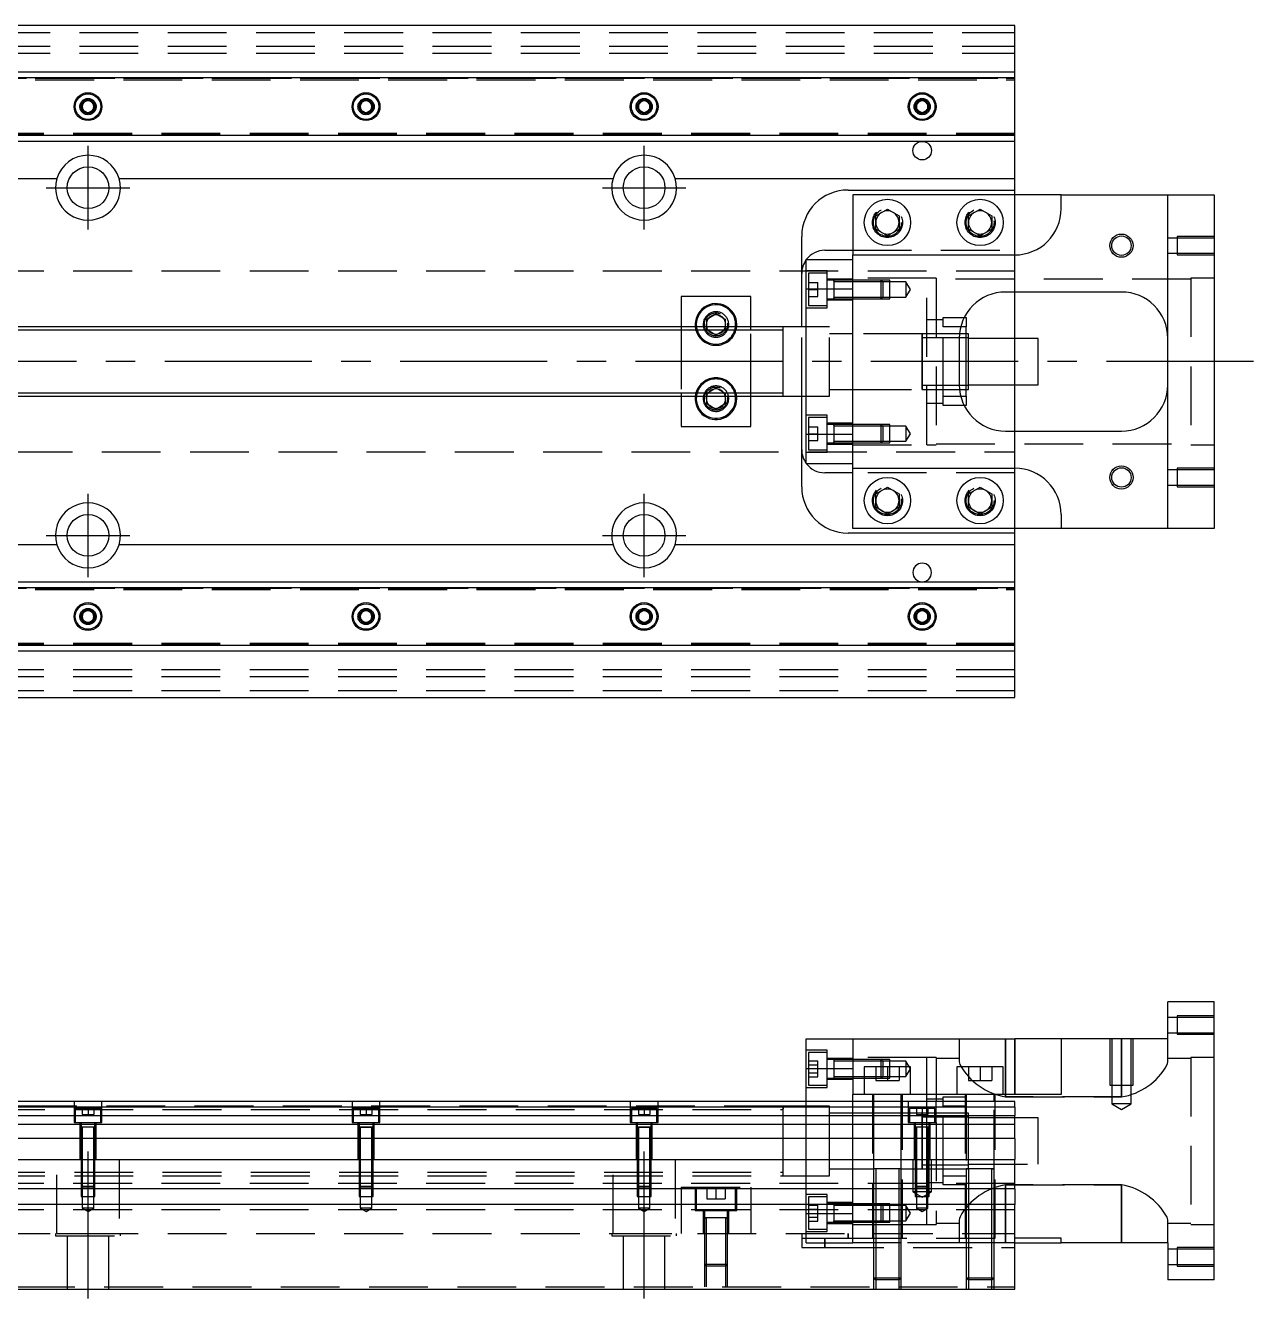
# Model space of a CAD drawing. Extents: x -10 to 848, y -244 to 77.
# Drawn here: x 426.5 to 691.5, y -202.1 to 72.5 of the extents above; entities that cross this region are included whole.
import ezdxf

# ---------------------------------------------------------------- set-up
doc = ezdxf.new("R2010")
doc.units = 0
doc.linetypes.add('CENTER', pattern=[50.8, 31.75, -6.35, 6.35, -6.35])
doc.linetypes.add('DASHED', pattern=[19.05, 12.7, -6.35])
doc.layers.get('0').update_dxf_attribs({"linetype": 'CONTINUOUS'})
doc.layers.add('CENTER', color=1, linetype='CENTER')

msp = doc.modelspace()

# ---------------------------------------------------------------- linework, layer by layer
at = {"color": 7, "linetype": 'CONTINUOUS'}
for p, q in [((640, 72.5), (395, 72.5)), ((640, 62.5), (640, 72.5)), ((395, 62.5), (640, 62.5)), ((395, 61.247728), (640, 61.247728)), ((640, 61.247728), (640, 62.5)), ((640, 48.752272), (640, 61.247728)), ((438.75, 55.721688), (440, 56.443376)), ((438.75, 54.278312), (438.75, 55.721688)), ((440, 56.443376), (441.25, 55.721688)), ((441.25, 55.721688), (441.25, 54.278312)), ((498.75, 55.721688), (500, 56.443376)), ((498.75, 54.278312), (498.75, 55.721688)), ((500, 56.443376), (501.25, 55.721688)), ((501.25, 55.721688), (501.25, 54.278312)), ((558.75, 55.721688), (560, 56.443376)), ((558.75, 54.278312), (558.75, 55.721688)), ((560, 56.443376), (561.25, 55.721688)), ((561.25, 55.721688), (561.25, 54.278312)), ((618.75, 55.721688), (620, 56.443376)), ((618.75, 54.278312), (618.75, 55.721688)), ((620, 56.443376), (621.25, 55.721688)), ((621.25, 55.721688), (621.25, 54.278312)), ((440, 53.556624), (438.75, 54.278312)), ((441.25, 54.278312), (440, 53.556624)), ((500, 53.556624), (498.75, 54.278312)), ((501.25, 54.278312), (500, 53.556624)), ((560, 53.556624), (558.75, 54.278312)), ((561.25, 54.278312), (560, 53.556624)), ((620, 53.556624), (618.75, 54.278312)), ((621.25, 54.278312), (620, 53.556624)), ((640, 48.752272), (395, 48.752272)), ((640, 47.5), (395, 47.5)), ((640, 47.5), (640, 48.752272)), ((640, 39.5), (640, 47.5)), ((395, 39.5), (433.291796, 39.5)), ((446.708204, 39.5), (553.291796, 39.5)), ((566.708204, 39.5), (640, 39.5)), ((640, 37), (640, 39.5)), ((604, 37), (640, 37)), ((605, 36), (605, 23)), ((650, 36), (605, 36)), ((640, 36), (640, 37)), ((650, 33), (650, 36)), ((650, 36), (673, 36)), ((673, -36), (673, 36)), ((673, 36), (683, 36)), ((683, 36), (683, -36)), ((610, 31.443376), (612.5, 32.886752)), ((610, 28.556624), (610, 31.443376)), ((612.5, 32.886752), (615, 31.443376)), ((615, 31.443376), (615, 28.556624)), ((630, 31.443376), (632.5, 32.886752)), ((630, 28.556624), (630, 31.443376)), ((632.5, 32.886752), (635, 31.443376)), ((635, 31.443376), (635, 28.556624)), ((612.5, 27.113248), (610, 28.556624)), ((615, 28.556624), (612.5, 27.113248)), ((632.5, 27.113248), (630, 28.556624)), ((635, 28.556624), (632.5, 27.113248)), ((594, 7.5), (594, 27)), ((595, 22), (605, 22)), ((595, 15.652476), (595, 22)), ((599, 24), (605, 24)), ((605, 15.652476), (605, 23)), ((605, 23), (640, 23)), ((583, 14), (568, 14)), ((568, 14), (568, 7.5)), ((583, 7.5), (583, 14)), ((595, 15.652476), (605, 15.652476)), ((595, -15.652476), (595, 15.652476)), ((605, -15.652476), (605, 15.652476)), ((605, -15.652476), (605, 15.652476)), ((663, 15), (638, 15)), ((640, 5), (640, 15)), ((573.5, 9.1547), (575.5, 10.309402)), ((573.5, 7.5), (573.5, 9.1547)), ((575.5, 10.309402), (577.5, 9.1547)), ((577.5, 9.1547), (577.5, 7.5)), ((629.069714, 9.5), (629.5, 9.5)), ((629.5, 9.5), (629.5, 7.5)), ((590, 7.5), (395, 7.5)), ((590, 7.5), (589.995, 7.5)), ((590, -7.500006), (590, 7.500006)), ((595, 7.5), (590, 7.5)), ((590.005, 7.5), (590, 7.5)), ((629.5, 7.5), (628.317542, 7.5)), ((629.5, -7.5), (629.5, 7.5)), ((630, 6), (629.5, 6)), ((630, -6), (630, 6)), ((628, 5), (628, -5)), ((629.5, 5.125), (628.000782, 5.125)), ((630, 5.125), (629.5, 5.125)), ((645, 5), (630, 5)), ((645, -5), (645, 5)), ((628.000782, -5.125), (629.5, -5.125)), ((629.5, -5.125), (630, -5.125)), ((630, -5), (645, -5)), ((640, -15), (640, -5)), ((395, -7.5), (590, -7.5)), ((568, -7.5), (568, -14)), ((573.5, -9.1547), (573.5, -7.5)), ((577.5, -7.5), (577.5, -9.1547)), ((583, -14), (583, -7.5)), ((589.995, -7.5), (590, -7.5)), ((590, -7.5), (595, -7.5)), ((590, -7.5), (590.005, -7.5)), ((594, -27), (594, -7.5)), ((628.317542, -7.5), (629.5, -7.5)), ((629.5, -6), (630, -6)), ((629.5, -7.5), (629.5, -9.5)), ((575.5, -10.309402), (573.5, -9.1547)), ((577.5, -9.1547), (575.5, -10.309402)), ((629.5, -9.5), (629.069714, -9.5)), ((568, -14), (583, -14)), ((595, -15.652476), (605, -15.652476)), ((595, -22), (595, -15.652476)), ((605, -23), (605, -15.652476)), ((638, -15), (663, -15)), ((595, -22), (605, -22)), ((605, -24), (599, -24)), ((605, -23), (640, -23)), ((605, -36), (605, -23)), ((610, -28.556624), (612.5, -27.113248)), ((612.5, -27.113248), (615, -28.556624)), ((630, -28.556624), (632.5, -27.113248)), ((632.5, -27.113248), (635, -28.556624)), ((610, -31.443376), (610, -28.556624)), ((615, -28.556624), (615, -31.443376)), ((630, -31.443376), (630, -28.556624)), ((635, -28.556624), (635, -31.443376)), ((612.5, -32.886752), (610, -31.443376)), ((615, -31.443376), (612.5, -32.886752)), ((632.5, -32.886752), (630, -31.443376)), ((635, -31.443376), (632.5, -32.886752)), ((650, -33), (650, -36)), ((640, -37), (604, -37)), ((650, -36), (605, -36)), ((640, -37), (640, -36)), ((640, -39.5), (640, -37)), ((673, -36), (650, -36)), ((683, -36), (673, -36)), ((433.291796, -39.5), (395, -39.5)), ((553.291796, -39.5), (446.708204, -39.5)), ((640, -39.5), (566.708204, -39.5)), ((640, -47.5), (640, -39.5)), ((395, -47.5), (640, -47.5)), ((395, -48.752272), (640, -48.752272)), ((640, -48.752272), (640, -47.5)), ((640, -61.247728), (640, -48.752272)), ((438.75, -54.278312), (440, -53.556624)), ((438.75, -55.721688), (438.75, -54.278312)), ((440, -53.556624), (441.25, -54.278312)), ((441.25, -54.278312), (441.25, -55.721688)), ((498.75, -54.278312), (500, -53.556624)), ((498.75, -55.721688), (498.75, -54.278312)), ((500, -53.556624), (501.25, -54.278312)), ((501.25, -54.278312), (501.25, -55.721688)), ((558.75, -54.278312), (560, -53.556624)), ((558.75, -55.721688), (558.75, -54.278312)), ((560, -53.556624), (561.25, -54.278312)), ((561.25, -54.278312), (561.25, -55.721688)), ((618.75, -54.278312), (620, -53.556624)), ((618.75, -55.721688), (618.75, -54.278312)), ((620, -53.556624), (621.25, -54.278312)), ((621.25, -54.278312), (621.25, -55.721688)), ((440, -56.443376), (438.75, -55.721688)), ((441.25, -55.721688), (440, -56.443376)), ((500, -56.443376), (498.75, -55.721688)), ((501.25, -55.721688), (500, -56.443376)), ((560, -56.443376), (558.75, -55.721688)), ((561.25, -55.721688), (560, -56.443376)), ((620, -56.443376), (618.75, -55.721688)), ((621.25, -55.721688), (620, -56.443376)), ((640, -61.247728), (395, -61.247728)), ((640, -62.5), (395, -62.5)), ((640, -62.5), (640, -61.247728)), ((640, -72.5), (640, -62.5)), ((395, -72.5), (640, -72.5)), ((673, -146.12), (673, -138.12)), ((683, -138.12), (673, -138.12)), ((683, -198.12), (683, -138.12)), ((595, -152.467524), (595, -146.12)), ((595, -146.12), (605, -146.12)), ((605, -146.12), (605, -158.12)), ((605, -146.12), (640, -146.12)), ((640, -158.12), (640, -146.12)), ((650, -146.12), (640, -146.12)), ((650, -146.12), (650, -158.12)), ((673, -146.12), (650, -146.12)), ((595, -152.467524), (605, -152.467524)), ((595, -159.62), (595, -152.467524)), ((617.5, -152.12), (607.5, -152.12)), ((607.5, -152.12), (607.5, -158.12)), ((617.5, -158.12), (617.5, -152.12)), ((637.5, -152.12), (627.5, -152.12)), ((627.5, -152.12), (627.5, -158.12)), ((637.5, -158.12), (637.5, -152.12)), ((605, -159.62), (605, -158.12)), ((650, -158.12), (605, -158.12)), ((640, -159.62), (390.5, -159.62)), ((640, -160.872272), (390.5, -160.872272)), ((590, -168.12), (590, -160.619994)), ((590, -175.620006), (590, -160.619994)), ((590, -172.12), (590, -161.37)), ((640, -160.872272), (640, -159.62)), ((640, -160.872272), (640, -162.64668)), ((390.5, -162.64668), (640, -162.64668)), ((640, -164.543076), (390.5, -164.543076)), ((620, -168.12), (620, -162.119994)), ((620, -174.120006), (620, -162.119994)), ((620, -162.995), (620, -164.12)), ((621, -162.995), (620, -162.995)), ((620, -164.12), (620, -165.119788)), ((622.75, -162.995), (621, -162.995)), ((624.5, -162.995), (622.75, -162.995)), ((629.5, -162.995), (624.5, -162.995)), ((630, -162.995), (629.5, -162.995)), ((640, -164.543076), (640, -162.64668)), ((640, -167.597372), (640, -164.543076)), ((640, -167.597372), (390.5, -167.597372)), ((640, -167.597372), (640, -172.12)), ((0, -172.12), (640, -172.12)), ((590, -174.87), (590, -172.12)), ((640, -178.42), (640, -172.12)), ((590, -175.620006), (590, -174.87)), ((620, -173.245), (630, -173.245)), ((640, -178.42), (0, -178.42)), ((640, -178.42), (640, -181.82)), ((640, -181.82), (0, -181.82)), ((640, -200.12), (640, -181.82)), ((650, -189.12), (640, -189.12)), ((650, -190.12), (650, -189.12)), ((640, -190.12), (650, -190.12)), ((673, -190.12), (650, -190.12)), ((673, -190.12), (673, -198.12)), ((0, -200.12), (640, -200.12)), ((683, -198.12), (673, -198.12))]:
    msp.add_line(p, q, dxfattribs=at)
at = {"color": 3, "linetype": 'DASHED'}
for p, q in [((0, 71), (640, 71)), ((0, 68), (640, 68)), ((0, 66.5), (640, 66.5)), ((390.5, 61.1), (640, 61.1)), ((390.5, 60.8), (640, 60.8)), ((395, 61.1147), (640, 61.1147)), ((438.5, 55), (438.52041, 55.24661)), ((501.477374, 55.25955), (501.5, 55)), ((558.5, 55), (558.52041, 55.24661)), ((621.477374, 55.25955), (621.5, 55)), ((640, 49.2), (390.5, 49.2)), ((640, 48.9), (390.5, 48.9)), ((640, 48.8853), (395, 48.8853)), ((640, 24), (640, 36)), ((609.5, 30), (609.520026, 30.346056)), ((635.477798, 30.364306), (635.5, 30)), ((675, 26.65), (673, 26.65)), ((675, 26.999994), (675, 23.000006)), ((683, 26.999994), (675, 26.999994)), ((683, 26.65), (675, 26.65)), ((605, 24), (640, 24)), ((605, 15.652476), (605, 22)), ((640, 23), (640, 24)), ((640, 15), (640, 23)), ((673, 23.35), (675, 23.35)), ((675, 23.35), (683, 23.35)), ((675, 23.000006), (683, 23.000006)), ((640, 19.5), (61.969694, 19.5)), ((599.5, 19.55635), (595, 19.55635)), ((599.5, 11.55635), (599.5, 19.55635)), ((595.5, 19.05635), (595.5, 12.05635)), ((599.5, 19.05635), (595.5, 19.05635)), ((595.5, 17.05635), (597.5, 17.05635)), ((597.5, 15.55635), (597.5, 17.05635)), ((605, 17.80635), (599.5, 17.80635)), ((600.9, 17.55635), (599.5, 17.55635)), ((600.9, 17.55635), (600.895, 17.55635)), ((600.9, 17.556354), (600.9, 13.556344)), ((600.9, 17.556354), (600.9, 13.556344)), ((600.9, 17.55635), (600.9, 17.339888)), ((600.9, 17.33964), (600.9, 17.55635)), ((600.905, 17.55635), (600.9, 17.55635)), ((605, 17.55635), (600.9, 17.55635)), ((600.9, 17.339888), (600.9, 13.77281)), ((605, 17.20635), (600.9, 17.20635)), ((621, 18), (605, 18)), ((611.15, 17.55635), (605, 17.55635)), ((611.150006, 17.556344), (605, 17.556344)), ((611.5, 17.20635), (605, 17.20635)), ((611.15, 13.55635), (611.15, 17.55635)), ((611.5, 17.20635), (611.15, 17.55635)), ((613, 17.556344), (611.150006, 17.556344)), ((611.5, 17.20635), (611.5, 13.90635)), ((613, 17.20635), (611.5, 17.20635)), ((613, 13.556354), (613, 17.556344)), ((616.5, 17.20635), (613, 17.20635)), ((616.5, 17.20635), (616.5, 13.90635)), ((617.452628, 15.55635), (616.5, 17.20635)), ((621, -18), (621, 18)), ((623, 18), (621, 18)), ((623, 18), (623, -18)), ((678, 17.75), (623, 17.75)), ((678, 18), (678, -18)), ((683, 18), (678, 18)), ((595.5, 15.55635), (597.5, 15.55635)), ((595.5, 14.05635), (597.5, 14.05635)), ((597.5, 14.05635), (597.5, 15.55635)), ((600.9, 13.90635), (605, 13.90635)), ((600.9, 13.55635), (600.9, 13.773016)), ((600.9, 13.77281), (600.9, 13.55635)), ((605, 13.90635), (611.5, 13.90635)), ((611.15, 13.55635), (611.5, 13.90635)), ((611.5, 13.90635), (613, 13.90635)), ((613, 13.90635), (616.5, 13.90635)), ((616.5, 13.90635), (617.452628, 15.55635)), ((595, 11.55635), (599.5, 11.55635)), ((595.5, 12.05635), (599.5, 12.05635)), ((599.5, 13.55635), (600.9, 13.55635)), ((599.5, 13.30635), (605, 13.30635)), ((600.895, 13.55635), (600.9, 13.55635)), ((600.9, 13.55635), (600.905, 13.55635)), ((600.9, 13.55635), (605, 13.55635)), ((605, 13.556354), (611.150006, 13.556354)), ((605, 13.55635), (611.15, 13.55635)), ((611.150006, 13.556354), (613, 13.556354)), ((577.983582, 8.286038), (578, 8)), ((624.5, 9), (621, 9)), ((624.5, 9.5), (629.069714, 9.5)), ((624.5, 7.5), (624.5, 9.5)), ((568, 7.5), (568, 6.75)), ((568, 6.75), (568, -6.75)), ((573.5, 6.8453), (573.5, 7.5)), ((573.665064, 6.75), (573.5, 6.8453)), ((575.5, 5.690598), (573.665064, 6.75)), ((577.334936, 6.75), (575.5, 5.690598)), ((577.5, 6.8453), (577.334936, 6.75)), ((577.5, 7.5), (577.5, 6.8453)), ((583, 6.75), (583, 7.5)), ((583, -6.75), (583, 6.75)), ((594, -7.5), (594, 7.5)), ((600, 7.5), (595, 7.5)), ((600, -7.5), (600, 7.5)), ((605, 6), (600, 6)), ((620.005, 6), (605, 6)), ((628.050126, 6), (619.995, 6)), ((620, -6.000006), (620, 6.000006)), ((620, 5.325034), (620, 6)), ((620, 6), (620, -5.999164)), ((628.317542, 7.5), (624.5, 7.5)), ((624.5, -7.5), (624.5, 7.5)), ((629.5, 6), (628.050126, 6)), ((628.000782, 5.125), (620, 5.125)), ((640, -5), (640, 5)), ((620, -5.125), (628.000782, -5.125)), ((620, -6), (620, -5.325218)), ((568, -6.75), (568, -7.5)), ((573.5, -6.8453), (573.665064, -6.75)), ((573.5, -7.5), (573.5, -6.8453)), ((573.665064, -6.75), (575.5, -5.690598)), ((575.5, -5.690598), (577.334936, -6.75)), ((577.334936, -6.75), (577.5, -6.8453)), ((577.5, -6.8453), (577.5, -7.5)), ((577.983582, -7.713962), (578, -8)), ((583, -7.5), (583, -6.75)), ((595, -7.5), (600, -7.5)), ((600, -6), (605, -6)), ((605, -6), (620.005, -6)), ((619.995, -6), (628.050126, -6)), ((620, -5.999164), (620, -6)), ((624.5, -7.5), (628.317542, -7.5)), ((624.5, -9.5), (624.5, -7.5)), ((628.050126, -6), (629.5, -6)), ((621, -9), (624.5, -9)), ((629.069714, -9.5), (624.5, -9.5)), ((599.5, -11.55635), (595, -11.55635)), ((595.5, -12.05635), (595.5, -19.05635)), ((599.5, -12.05635), (595.5, -12.05635)), ((599.5, -19.55635), (599.5, -11.55635)), ((605, -13.30635), (599.5, -13.30635)), ((600.9, -13.55635), (599.5, -13.55635)), ((600.9, -13.55635), (600.895, -13.55635)), ((600.9, -13.556344), (600.9, -17.556354)), ((600.9, -13.556344), (600.9, -17.556354)), ((600.9, -13.556344), (600.9, -17.556354)), ((600.9, -13.55635), (600.9, -13.77281)), ((600.9, -13.773058), (600.9, -13.55635)), ((600.905, -13.55635), (600.9, -13.55635)), ((605, -13.55635), (600.9, -13.55635)), ((611.15, -13.55635), (605, -13.55635)), ((611.15, -13.556352), (605, -13.556354)), ((611.15, -17.55635), (611.15, -13.55635)), ((611.5, -13.90635), (611.15, -13.55635)), ((613, -13.556354), (611.15, -13.556352)), ((613, -17.556344), (613, -13.556354)), ((595.5, -14.05635), (597.5, -14.05635)), ((595.5, -15.55635), (597.5, -15.55635)), ((597.5, -15.55635), (597.5, -14.05635)), ((597.5, -17.05635), (597.5, -15.55635)), ((600.9, -13.77281), (600.9, -17.339888)), ((605, -13.90635), (600.9, -13.90635)), ((611.5, -13.90635), (605, -13.90635)), ((605, -22), (605, -15.652476)), ((611.5, -13.90635), (611.5, -17.20635)), ((613, -13.90635), (611.5, -13.90635)), ((616.5, -13.90635), (613, -13.90635)), ((616.5, -13.90635), (616.5, -17.20635)), ((617.452628, -15.55635), (616.5, -13.90635)), ((616.5, -17.20635), (617.452628, -15.55635)), ((640, -23), (640, -15)), ((595.5, -17.05635), (597.5, -17.05635)), ((595.5, -19.05635), (599.5, -19.05635)), ((599.5, -17.55635), (600.9, -17.55635)), ((599.5, -17.80635), (605, -17.80635)), ((600.895, -17.55635), (600.9, -17.55635)), ((600.9, -17.20635), (605, -17.20635)), ((600.9, -17.55635), (600.9, -17.339682)), ((600.9, -17.339888), (600.9, -17.55635)), ((600.9, -17.55635), (600.905, -17.55635)), ((600.9, -17.55635), (605, -17.55635)), ((605, -17.20635), (611.5, -17.20635)), ((605, -17.556344), (611.15, -17.556346)), ((605, -17.55635), (611.15, -17.55635)), ((605, -18), (621, -18)), ((611.15, -17.55635), (611.5, -17.20635)), ((611.15, -17.556346), (613, -17.556344)), ((611.5, -17.20635), (613, -17.20635)), ((613, -17.20635), (616.5, -17.20635)), ((621, -18), (623, -18)), ((623, -17.75), (678, -17.75)), ((678, -18), (683, -18)), ((61.969694, -19.5), (640, -19.5)), ((595, -19.55635), (599.5, -19.55635)), ((640, -24), (605, -24)), ((640, -24), (640, -23)), ((640, -36), (640, -24)), ((675, -23.35), (673, -23.35)), ((675, -23.000006), (675, -26.999994)), ((683, -23.000006), (675, -23.000006)), ((683, -23.35), (675, -23.35)), ((673, -26.65), (675, -26.65)), ((675, -26.65), (683, -26.65)), ((675, -26.999994), (683, -26.999994)), ((615.477798, -29.635694), (615.5, -30)), ((629.5, -30), (629.520026, -29.653944)), ((390.5, -48.9), (640, -48.9)), ((390.5, -49.2), (640, -49.2)), ((395, -48.8853), (640, -48.8853)), ((441.477374, -54.74045), (441.5, -55)), ((501.477374, -54.74045), (501.5, -55)), ((561.477374, -54.74045), (561.5, -55)), ((621.477374, -54.74045), (621.5, -55)), ((640, -60.8), (390.5, -60.8)), ((640, -61.1), (390.5, -61.1)), ((640, -61.1147), (395, -61.1147)), ((640, -66.5), (0, -66.5)), ((640, -68), (0, -68)), ((640, -71), (0, -71)), ((675, -141.47), (673, -141.47)), ((675, -141.120006), (675, -145.119994)), ((683, -141.120006), (675, -141.120006)), ((683, -141.47), (675, -141.47)), ((673, -144.77), (675, -144.77)), ((675, -144.77), (683, -144.77)), ((675, -145.119994), (683, -145.119994)), ((628, -146.12), (628, -151.088778)), ((638, -158.629874), (638, -146.12)), ((638, -146.12), (638, -158.12)), ((640, -146.12), (640, -158.12)), ((660.500006, -146.12), (660.500006, -156.12)), ((660.9, -146.12), (660.9, -156.12)), ((663, -146.12), (663, -158.629874)), ((663, -158.629874), (663, -146.12)), ((665.1, -156.12), (665.1, -146.12)), ((665.499994, -156.12), (665.499994, -146.12)), ((673, -151.088778), (673, -146.12)), ((599.5, -148.56365), (595, -148.56365)), ((595.5, -149.06365), (595.5, -152.56365)), ((599.5, -149.06365), (595.5, -149.06365)), ((595.5, -150.8316), (597.5, -150.8316)), ((597.5, -151.697626), (597.5, -150.8316)), ((599.5, -156.56365), (599.5, -148.56365)), ((605, -150.31365), (599.5, -150.31365)), ((600.9, -150.56365), (599.5, -150.56365)), ((600.9, -150.56365), (600.895, -150.56365)), ((600.9, -150.563646), (600.9, -151.14866)), ((600.9, -150.563646), (600.9, -154.563656)), ((600.9, -150.56365), (600.9, -150.780318)), ((600.905, -150.56365), (600.9, -150.56365)), ((605, -150.56365), (600.9, -150.56365)), ((600.9, -150.780318), (600.9, -151.148664)), ((605, -150.91365), (600.9, -150.91365)), ((621, -150.12), (605, -150.12)), ((611.15, -150.56365), (605, -150.56365)), ((611.15, -150.563654), (605, -150.563656)), ((611.5, -150.91365), (605, -150.91365)), ((611.15, -152.12), (611.15, -150.56365)), ((611.5, -150.91365), (611.15, -150.56365)), ((613, -150.563656), (611.15, -150.563654)), ((611.5, -150.91365), (611.5, -152.12)), ((613, -150.91365), (611.5, -150.91365)), ((613, -152.12), (613, -150.563656)), ((616.5, -150.91365), (613, -150.91365)), ((616.5, -150.91365), (616.5, -154.21365)), ((617.452628, -152.56365), (616.5, -150.91365)), ((621, -158.12), (621, -150.12)), ((623, -150.12), (621, -150.12)), ((623, -150.12), (623, -159.62)), ((628, -150.37), (623, -150.37)), ((678, -150.37), (673, -150.37)), ((678, -150.12), (678, -186.12)), ((683, -150.12), (678, -150.12)), ((595.5, -151.697626), (597.5, -151.697626)), ((595.5, -152.56365), (595.5, -156.06365)), ((595.5, -153.429676), (597.5, -153.429676)), ((597.5, -153.429676), (597.5, -151.697626)), ((597.5, -154.295702), (597.5, -153.429676)), ((600.9, -151.14866), (600.9, -152.423604)), ((600.9, -151.148664), (600.9, -152.56365)), ((600.9, -152.423604), (600.9, -152.703698)), ((600.9, -152.56365), (600.9, -154.563656)), ((600.9, -152.56365), (600.9, -153.97871)), ((600.9, -152.703698), (600.9, -153.978714)), ((610, -152.12), (610, -155.12)), ((611.15, -152.56365), (611.15, -152.12)), ((611.15, -154.56365), (611.15, -152.56365)), ((611.5, -152.12), (611.5, -152.56365)), ((611.5, -152.56365), (611.5, -154.21365)), ((612.5, -152.12), (612.5, -155.12)), ((613, -154.563646), (613, -152.12)), ((615, -152.12), (615, -155.12)), ((616.5, -154.21365), (617.452628, -152.56365)), ((628, -151.088778), (628.034792, -151.3557)), ((628.034792, -151.3557), (628.13642, -151.661226)), ((630, -152.12), (630, -155.12)), ((632.5, -152.12), (632.5, -155.12)), ((635, -152.12), (635, -155.12)), ((672.823178, -151.754328), (672.954746, -151.39671)), ((672.954746, -151.39671), (673, -151.088778)), ((595.5, -154.295702), (597.5, -154.295702)), ((595.5, -156.06365), (599.5, -156.06365)), ((599.5, -154.56365), (600.9, -154.56365)), ((599.5, -154.81365), (605, -154.81365)), ((600.895, -154.56365), (600.9, -154.56365)), ((600.9, -153.97871), (600.9, -154.346942)), ((600.9, -153.978714), (600.9, -154.563656)), ((600.9, -154.21365), (605, -154.21365)), ((600.9, -154.346942), (600.9, -154.56365)), ((600.9, -154.56365), (600.905, -154.56365)), ((600.9, -154.56365), (605, -154.56365)), ((605, -154.21365), (607.5, -154.21365)), ((605, -154.563646), (607.5, -154.563646)), ((605, -154.56365), (607.5, -154.56365)), ((607.5, -154.21365), (611.5, -154.21365)), ((607.5, -154.563646), (611.15, -154.563648)), ((607.5, -154.56365), (611.15, -154.56365)), ((610, -155.12), (612.5, -155.12)), ((611.15, -154.56365), (611.5, -154.21365)), ((611.15, -154.563648), (613, -154.563646)), ((611.5, -154.21365), (613, -154.21365)), ((612.5, -155.12), (615, -155.12)), ((613, -154.21365), (616.5, -154.21365)), ((630, -155.12), (632.5, -155.12)), ((632.5, -155.12), (635, -155.12)), ((660.500006, -156.12), (665.499994, -156.12)), ((660.9, -156.12), (660.9, -160.12)), ((665.1, -160.12), (665.1, -156.12)), ((595, -156.56365), (599.5, -156.56365)), ((609.25, -158.12), (609.25, -189.12)), ((609.5, -158.12), (609.5, -159.62)), ((615.5, -159.62), (615.5, -158.12)), ((615.75, -189.12), (615.75, -158.12)), ((621, -159.62), (621, -158.12)), ((624.5, -159.12), (621, -159.12)), ((624.5, -158.62), (629.5, -158.62)), ((624.5, -159.62), (624.5, -158.62)), ((629.25, -158.12), (629.25, -189.12)), ((629.5, -158.12), (629.5, -159.62)), ((635.5, -159.62), (635.5, -158.12)), ((635.75, -189.12), (635.75, -158.12)), ((638, -158.12), (638, -158.629874)), ((638, -158.629874), (663, -158.629874)), ((663, -158.629874), (638, -158.629874)), ((37.005, -161.37), (590.005, -161.37)), ((590.005, -160.62), (390.5, -160.62)), ((437, -159.62), (437, -164.12)), ((442.75, -161.12), (437.25, -161.12)), ((437.25, -161.12), (437.25, -164.12)), ((438.75, -161.12), (438.75, -162.42)), ((440, -161.12), (440, -162.42)), ((441.25, -161.12), (441.25, -162.42)), ((442.75, -164.12), (442.75, -161.12)), ((443, -164.12), (443, -159.62)), ((497, -159.62), (497, -164.12)), ((502.75, -161.12), (497.25, -161.12)), ((497.25, -161.12), (497.25, -164.12)), ((498.75, -161.12), (498.75, -162.42)), ((500, -161.12), (500, -162.42)), ((501.25, -161.12), (501.25, -162.42)), ((502.75, -164.12), (502.75, -161.12)), ((503, -164.12), (503, -159.62)), ((557, -159.62), (557, -164.12)), ((562.75, -161.12), (557.25, -161.12)), ((557.25, -161.12), (557.25, -164.12)), ((558.75, -161.12), (558.75, -162.42)), ((560, -161.12), (560, -162.42)), ((561.25, -161.12), (561.25, -162.42)), ((562.75, -164.12), (562.75, -161.12)), ((563, -164.12), (563, -159.62)), ((595, -160.62), (589.995, -160.62)), ((590, -160.62), (590, -161.169038)), ((590, -161.168872), (590, -160.62)), ((590, -167.919934), (590, -161.168872)), ((595, -172.12), (595, -159.62)), ((600, -160.62), (595, -160.62)), ((600, -168.12), (600, -160.62)), ((605, -172.12), (605, -159.62)), ((609.5, -159.62), (609.5, -172.12)), ((615.5, -172.12), (615.5, -159.62)), ((617, -159.62), (617, -164.12)), ((622.75, -161.12), (617.25, -161.12)), ((617.25, -161.12), (617.25, -164.12)), ((618.75, -161.12), (618.75, -162.42)), ((620, -161.12), (620, -162.42)), ((621, -161.12), (621, -159.62)), ((621, -164.12), (621, -161.12)), ((621.25, -161.12), (621.25, -162.42)), ((622.75, -164.12), (622.75, -161.12)), ((623, -164.12), (623, -159.62)), ((624.5, -160.62), (624.5, -159.62)), ((629.5, -160.62), (624.5, -160.62)), ((624.5, -175.62), (624.5, -160.62)), ((629.5, -159.62), (629.5, -174.125)), ((635.5, -174.125), (635.5, -159.62)), ((665.1, -160.12), (660.9, -160.12)), ((660.9, -160.12), (663, -161.332436)), ((663, -161.332436), (665.1, -160.12)), ((437, -164.12), (443, -164.12)), ((438.25, -164.12), (438.25, -172.12)), ((438.5, -164.12), (438.5, -165.12)), ((438.75, -162.42), (440, -162.42)), ((440, -162.42), (441.25, -162.42)), ((441.5, -165.12), (441.5, -164.12)), ((441.75, -172.12), (441.75, -164.12)), ((497, -164.12), (503, -164.12)), ((498.25, -164.12), (498.25, -172.12)), ((498.5, -164.12), (498.5, -165.12)), ((498.75, -162.42), (500, -162.42)), ((500, -162.42), (501.25, -162.42)), ((501.5, -165.12), (501.5, -164.12)), ((501.75, -172.12), (501.75, -164.12)), ((557, -164.12), (563, -164.12)), ((558.25, -164.12), (558.25, -172.12)), ((558.5, -164.12), (558.5, -165.12)), ((558.75, -162.42), (560, -162.42)), ((560, -162.42), (561.25, -162.42)), ((561.5, -165.12), (561.5, -164.12)), ((561.75, -172.12), (561.75, -164.12)), ((605, -162.12), (600, -162.12)), ((609.5, -162.12), (605, -162.12)), ((615.5, -162.12), (609.5, -162.12)), ((617.25, -162.12), (615.5, -162.12)), ((617, -164.12), (623, -164.12)), ((620.005, -162.12), (617.25, -162.12)), ((618.25, -164.12), (618.25, -172.12)), ((618.5, -164.12), (618.5, -165.12)), ((618.75, -162.42), (620, -162.42)), ((621, -162.12), (619.995, -162.12)), ((620, -162.12), (620, -164.119258)), ((620, -162.794966), (620, -162.12)), ((620, -162.42), (621.25, -162.42)), ((620, -164.119258), (620, -165.119914)), ((622.75, -162.12), (621, -162.12)), ((621, -165.119304), (621, -164.12)), ((621.5, -165.12), (621.5, -164.12)), ((621.75, -172.12), (621.75, -164.12)), ((624.5, -162.12), (622.75, -162.12)), ((623, -164.12), (623, -186.12)), ((629.5, -162.12), (624.5, -162.12)), ((630, -162.12), (629.5, -162.12)), ((630, -168.12), (630, -162.12)), ((635.5, -163.12), (630, -163.12)), ((640, -163.12), (635.5, -163.12)), ((645, -163.12), (640, -163.12)), ((645, -168.12), (645, -163.12)), ((439.998804, -165.12), (438.499994, -165.12)), ((441.500006, -165.12), (438.499994, -165.12)), ((438.5, -165.115), (438.5, -165.12)), ((438.624678, -165.12), (438.5, -165.12)), ((438.5, -165.12), (438.5, -165.125)), ((438.5, -165.12), (438.5, -172.12)), ((439.998804, -165.12), (438.624678, -165.12)), ((438.75, -165.12), (438.75, -172.12)), ((441.500006, -165.12), (439.998804, -165.12)), ((441.37533, -165.12), (439.998804, -165.12)), ((441.25, -172.12), (441.25, -165.12)), ((441.5, -165.12), (441.37533, -165.12)), ((441.5, -165.12), (441.5, -165.115)), ((441.5, -165.125), (441.5, -165.12)), ((441.5, -172.12), (441.5, -165.12)), ((501.500006, -165.12), (498.499994, -165.12)), ((499.998804, -165.12), (498.499994, -165.12)), ((501.500006, -165.12), (498.499994, -165.12)), ((498.5, -165.115), (498.5, -165.12)), ((498.5, -165.12), (498.62467, -165.12)), ((498.624678, -165.12), (498.5, -165.12)), ((498.5, -165.12), (498.5, -165.125)), ((498.5, -165.12), (498.5, -172.12)), ((498.62467, -165.12), (501.375392, -165.12)), ((499.998804, -165.12), (498.624678, -165.12)), ((498.75, -165.12), (498.75, -172.12)), ((501.500006, -165.12), (499.998804, -165.12)), ((501.37533, -165.12), (499.998804, -165.12)), ((501.25, -172.12), (501.25, -165.12)), ((501.5, -165.12), (501.37533, -165.12)), ((501.375392, -165.12), (501.5, -165.12)), ((501.5, -165.12), (501.5, -165.115)), ((501.5, -165.125), (501.5, -165.12)), ((501.5, -172.12), (501.5, -165.12)), ((561.500006, -165.12), (558.499994, -165.12)), ((559.998804, -165.12), (558.499994, -165.12)), ((558.5, -165.115), (558.5, -165.12)), ((558.5, -165.12), (558.62467, -165.12)), ((558.624678, -165.12), (558.5, -165.12)), ((558.5, -165.12), (558.5, -172.12)), ((558.5, -165.12), (558.5, -165.125)), ((558.62467, -165.12), (561.375392, -165.12)), ((559.998804, -165.12), (558.624678, -165.12)), ((558.75, -165.12), (558.75, -172.12)), ((561.500006, -165.12), (559.998804, -165.12)), ((561.37533, -165.12), (559.998804, -165.12)), ((561.25, -172.12), (561.25, -165.12)), ((561.5, -165.12), (561.37533, -165.12)), ((561.375392, -165.12), (561.5, -165.12)), ((561.5, -165.12), (561.5, -165.115)), ((561.5, -172.12), (561.5, -165.12)), ((561.5, -165.125), (561.5, -165.12)), ((620, -165.12), (618.499994, -165.12)), ((621.500006, -165.12), (618.499994, -165.12)), ((618.5, -165.115), (618.5, -165.12)), ((618.624678, -165.12), (618.5, -165.12)), ((618.5, -165.12), (618.5, -165.125)), ((618.5, -165.12), (618.5, -172.12)), ((619.998804, -165.12), (618.624678, -165.12)), ((618.75, -165.12), (618.75, -172.12)), ((621.37533, -165.12), (619.998804, -165.12)), ((620, -165.119788), (620, -173.245)), ((620, -165.119914), (620, -167.919974)), ((621.500006, -165.12), (620, -165.12)), ((621, -168.12), (621, -165.119304)), ((621.25, -172.12), (621.25, -165.12)), ((621.5, -165.12), (621.37533, -165.12)), ((621.5, -165.12), (621.5, -165.115)), ((621.5, -165.125), (621.5, -165.12)), ((621.5, -172.12), (621.5, -165.12)), ((590, -172.12023), (590, -167.919934)), ((600, -172.12), (600, -168.12)), ((620, -167.919974), (620, -174.119164)), ((621, -180.12), (621, -168.12)), ((630, -174.12), (630, -168.12)), ((645, -173.12), (645, -168.12)), ((433.291796, -188.12), (433.291796, -172.12)), ((438.5, -172.12), (438.5, -177.87)), ((438.500006, -172.12), (438.500002, -177.87)), ((438.75, -172.12), (438.75, -178.12)), ((441.25, -178.12), (441.25, -172.12)), ((441.499998, -177.87), (441.499994, -172.12)), ((441.5, -177.87), (441.5, -172.12)), ((446.708204, -172.12), (446.708204, -188.12)), ((498.5, -172.12), (498.5, -177.87)), ((498.500006, -172.12), (498.500002, -177.87)), ((498.75, -172.12), (498.75, -178.12)), ((501.25, -178.12), (501.25, -172.12)), ((501.499998, -177.87), (501.499994, -172.12)), ((501.5, -177.87), (501.5, -172.12)), ((553.291796, -188.12), (553.291796, -172.12)), ((558.5, -172.12), (558.5, -177.87)), ((558.500006, -172.12), (558.500002, -177.87)), ((558.75, -172.12), (558.75, -178.12)), ((561.25, -178.12), (561.25, -172.12)), ((561.499998, -177.87), (561.499994, -172.12)), ((561.5, -177.87), (561.5, -172.12)), ((566.708204, -172.12), (566.708204, -188.12)), ((590, -175.070962), (590, -172.12023)), ((595, -178.42), (595, -172.12)), ((600, -175.62), (600, -172.12)), ((605, -178.42), (605, -172.12)), ((609.5, -172.12), (609.5, -174.12)), ((615.5, -174.12), (615.5, -172.12)), ((618, -172.12), (618, -179.12)), ((618.5, -172.12), (618.5, -177.87)), ((618.500006, -172.12), (618.500006, -177.870006)), ((618.75, -172.12), (618.75, -178.12)), ((621.25, -178.12), (621.25, -172.12)), ((621.499994, -177.870006), (621.499994, -172.12)), ((621.5, -177.87), (621.5, -172.12)), ((622, -179.12), (622, -172.12)), ((37.005, -174.87), (590.005, -174.87)), ((37.005, -175.62), (590.005, -175.62)), ((589.995, -175.62), (590, -175.62)), ((590, -175.619332), (590, -175.070962)), ((590, -175.62), (590, -175.619332)), ((590, -175.62), (595, -175.62)), ((590, -175.62), (590.005, -175.62)), ((595, -175.62), (600, -175.62)), ((600, -174.12), (605, -174.12)), ((605, -174.12), (609.39999, -174.12)), ((609.39999, -174.12), (609.5, -174.12)), ((615.500006, -174.12), (609.499994, -174.12)), ((615.500006, -174.12), (609.499994, -174.12)), ((609.5, -174.115), (609.5, -174.12)), ((609.849602, -174.12), (609.5, -174.12)), ((609.5, -174.12), (609.5, -178.42)), ((609.5, -174.12), (609.5, -174.125)), ((615.15035, -174.12), (609.849602, -174.12)), ((610, -174.12), (610, -178.42)), ((615, -178.42), (615, -174.12)), ((615.5, -174.12), (615.15035, -174.12)), ((615.5, -174.12), (615.5, -174.115)), ((615.5, -178.42), (615.5, -174.12)), ((615.5, -174.125), (615.5, -174.12)), ((615.5, -174.12), (615.60001, -174.12)), ((615.60001, -174.12), (620.005, -174.12)), ((619.995, -174.12), (629.39999, -174.12)), ((620, -174.120006), (620, -173.245)), ((620, -174.119164), (620, -174.12)), ((620.005, -174.12), (629.5, -174.12)), ((624.5, -175.62), (629.5, -175.62)), ((624.5, -177.62), (624.5, -175.62)), ((629.39999, -174.12), (629.5, -174.12)), ((635.500006, -174.12), (629.499994, -174.12)), ((629.5, -174.115), (629.5, -181.82)), ((629.5, -174.12), (629.84965, -174.12)), ((629.849602, -174.12), (629.5, -174.12)), ((635.15035, -174.12), (629.849602, -174.12)), ((630, -173.12), (645, -173.12)), ((630, -174.12), (630, -181.82)), ((635, -181.82), (635, -174.12)), ((635.150204, -174.12), (635.5, -174.12)), ((635.5, -174.12), (635.15035, -174.12)), ((635.5, -181.82), (635.5, -174.115)), ((640, -177.27), (0, -177.27)), ((438.5, -177.87), (441.5, -177.87)), ((438.5, -177.87), (438.75, -178.12)), ((438.500002, -177.87), (438.500006, -178.42)), ((438.500006, -178.42), (438.500006, -180.12)), ((441.25, -178.12), (438.75, -178.12)), ((438.75, -178.12), (438.75, -180.12)), ((441.25, -178.12), (441.5, -177.87)), ((441.25, -180.12), (441.25, -178.12)), ((441.499994, -178.42), (441.499998, -177.87)), ((441.499994, -180.12), (441.499994, -178.42)), ((498.5, -177.87), (501.5, -177.87)), ((498.5, -177.87), (498.75, -178.12)), ((498.500002, -177.87), (498.500006, -178.42)), ((498.500006, -178.42), (498.500006, -180.12)), ((501.25, -178.12), (498.75, -178.12)), ((498.75, -178.12), (498.75, -180.12)), ((501.25, -178.12), (501.5, -177.87)), ((501.25, -180.12), (501.25, -178.12)), ((501.499994, -178.42), (501.499998, -177.87)), ((501.499994, -180.12), (501.499994, -178.42)), ((558.5, -177.87), (561.5, -177.87)), ((558.5, -177.87), (558.75, -178.12)), ((558.500002, -177.87), (558.500006, -178.42)), ((558.500006, -178.42), (558.500006, -180.12)), ((561.25, -178.12), (558.75, -178.12)), ((558.75, -178.12), (558.75, -180.12)), ((561.25, -178.12), (561.5, -177.87)), ((561.25, -180.12), (561.25, -178.12)), ((561.499994, -178.42), (561.499998, -177.87)), ((561.499994, -180.12), (561.499994, -178.42)), ((568, -178.12), (568, -178.42)), ((568, -178.12), (583, -178.12)), ((568, -178.42), (568, -181.82)), ((571, -178.12), (571, -183.12)), ((571.25, -178.12), (571.25, -178.42)), ((571.25, -178.42), (571.25, -181.82)), ((573.5, -178.12), (573.5, -180.62)), ((575.5, -178.12), (575.5, -180.62)), ((577.5, -178.12), (577.5, -180.62)), ((579.75, -178.42), (579.75, -178.12)), ((579.75, -181.82), (579.75, -178.42)), ((580, -183.12), (580, -178.12)), ((583, -178.12), (583, -178.42)), ((583, -178.42), (583, -181.82)), ((595, -181.82), (595, -178.42)), ((605, -181.82), (605, -178.42)), ((609.5, -178.42), (609.5, -181.82)), ((610, -178.42), (610, -181.82)), ((615, -181.82), (615, -178.42)), ((615.5, -181.82), (615.5, -178.42)), ((618.5, -177.87), (621.5, -177.87)), ((618.5, -177.87), (618.75, -178.12)), ((618.500006, -177.870006), (618.500006, -178.42)), ((618.500006, -178.42), (618.500006, -180.12)), ((621.25, -178.12), (618.75, -178.12)), ((618.75, -178.12), (618.75, -180.12)), ((621, -177.12), (624.5, -177.12)), ((621.25, -178.12), (621.5, -177.87)), ((621.25, -180.12), (621.25, -178.12)), ((621.499994, -178.42), (621.499994, -177.870006)), ((621.499994, -180.12), (621.499994, -178.42)), ((629.5, -177.62), (624.5, -177.62)), ((663, -177.610126), (638, -177.610126)), ((638, -177.610126), (663, -177.610126)), ((638, -190.12), (638, -177.610126)), ((638, -177.610126), (638, -181.82)), ((663, -177.610126), (663, -190.12)), ((663, -190.12), (663, -177.610126)), ((438.500006, -180.12), (441.499994, -180.12)), ((438.75, -180.12), (438.75, -182.62)), ((441.25, -182.62), (441.25, -180.12)), ((498.500006, -180.12), (501.499994, -180.12)), ((498.75, -180.12), (498.75, -182.62)), ((501.25, -182.62), (501.25, -180.12)), ((558.500006, -180.12), (561.499994, -180.12)), ((558.75, -180.12), (558.75, -182.62)), ((561.25, -182.62), (561.25, -180.12)), ((573.5, -180.62), (575.5, -180.62)), ((575.5, -180.62), (577.5, -180.62)), ((599.5, -179.67635), (595, -179.67635)), ((595.5, -180.17635), (595.5, -181.82)), ((599.5, -180.17635), (595.5, -180.17635)), ((599.5, -187.67635), (599.5, -179.67635)), ((622, -179.12), (618, -179.12)), ((618, -179.12), (620, -180.2747)), ((618.500006, -180.12), (621.499994, -180.12)), ((618.75, -180.12), (618.75, -182.62)), ((620, -180.2747), (622, -179.12)), ((621, -181.82), (621, -180.12)), ((621.25, -182.62), (621.25, -180.12)), ((640, -182.97), (0, -182.97)), ((441.25, -182.62), (438.75, -182.62)), ((438.75, -182.62), (440, -183.341688)), ((440, -183.341688), (441.25, -182.62)), ((501.25, -182.62), (498.75, -182.62)), ((498.75, -182.62), (500, -183.341688)), ((500, -183.341688), (501.25, -182.62)), ((561.25, -182.62), (558.75, -182.62)), ((558.75, -182.62), (560, -183.341688)), ((560, -183.341688), (561.25, -182.62)), ((568, -181.82), (568, -188.12)), ((571, -183.12), (580, -183.12)), ((571.25, -181.82), (571.25, -183.12)), ((572.75, -183.12), (572.75, -188.12)), ((573, -183.12), (573, -184.72)), ((578, -184.72), (578, -183.12)), ((578.25, -188.12), (578.25, -183.12)), ((579.75, -183.12), (579.75, -181.82)), ((583, -181.82), (583, -188.12)), ((595, -183.772476), (595, -181.82)), ((595, -188.12), (595, -183.772476)), ((595, -183.772476), (605, -183.772476)), ((595.5, -181.82), (595.5, -183.67635)), ((595.5, -181.944298), (597.5, -181.944298)), ((595.5, -182.810324), (597.5, -182.810324)), ((595.5, -183.67635), (595.5, -187.17635)), ((597.5, -182.810324), (597.5, -181.944298)), ((597.5, -184.542374), (597.5, -182.810324)), ((605, -181.42635), (599.5, -181.42635)), ((600.9, -181.67635), (599.5, -181.67635)), ((600.9, -181.67635), (600.895, -181.67635)), ((600.9, -181.676344), (600.9, -185.676354)), ((600.9, -181.676344), (600.9, -181.82)), ((600.9, -181.67635), (600.9, -181.819586)), ((600.905, -181.67635), (600.9, -181.67635)), ((605, -181.67635), (600.9, -181.67635)), ((600.9, -181.819586), (600.9, -181.893016)), ((600.9, -181.82), (600.9, -182.02635)), ((600.9, -181.893016), (600.9, -183.67635)), ((600.9, -182.02635), (600.9, -183.543304)), ((605, -182.02635), (600.9, -182.02635)), ((600.9, -183.543304), (600.9, -183.809394)), ((600.9, -183.67635), (600.9, -185.676354)), ((600.9, -183.67635), (600.9, -185.45964)), ((600.9, -183.809394), (600.9, -185.32635)), ((609.5, -181.67635), (605, -181.67635)), ((609.5, -181.676354), (605, -181.676354)), ((605, -189.12), (605, -181.82)), ((609.5, -182.02635), (605, -182.02635)), ((610, -181.67635), (609.5, -181.67635)), ((610, -181.676354), (609.5, -181.676354)), ((609.5, -181.82), (609.5, -189.12)), ((610, -182.02635), (609.5, -182.02635)), ((611.15, -181.67635), (610, -181.67635)), ((611.15, -181.676352), (610, -181.676354)), ((610, -181.82), (610, -189.12)), ((611.5, -182.02635), (610, -182.02635)), ((611.15, -181.82), (611.15, -181.67635)), ((611.29365, -181.82), (611.15, -181.67635)), ((613, -181.676354), (611.15, -181.676352)), ((611.15, -183.67635), (611.15, -181.82)), ((611.15, -185.67635), (611.15, -183.67635)), ((611.5, -182.02635), (611.29365, -181.82)), ((611.5, -182.02635), (611.5, -183.67635)), ((613, -182.02635), (611.5, -182.02635)), ((611.5, -183.67635), (611.5, -185.32635)), ((613, -181.82), (613, -181.676354)), ((613, -185.676344), (613, -181.82)), ((616.5, -182.02635), (613, -182.02635)), ((615, -189.12), (615, -181.82)), ((615.5, -189.12), (615.5, -181.82)), ((616.5, -182.02635), (616.5, -185.32635)), ((617.452628, -183.67635), (616.5, -182.02635)), ((616.5, -185.32635), (617.452628, -183.67635)), ((621.25, -182.62), (618.75, -182.62)), ((618.75, -182.62), (620, -183.341688)), ((620, -183.341688), (621.25, -182.62)), ((621, -186.12), (621, -181.82)), ((629.5, -181.82), (629.5, -189.12)), ((630, -181.82), (630, -189.12)), ((635, -189.12), (635, -181.82)), ((635.5, -189.12), (635.5, -181.82)), ((638, -181.82), (638, -189.12)), ((578.000006, -184.72), (572.999994, -184.72)), ((578.000006, -184.72), (572.999994, -184.72)), ((573, -184.715), (573, -184.72)), ((573, -184.72), (573.257448, -184.72)), ((573.257468, -184.72), (573, -184.72)), ((573, -184.72), (573, -188.12)), ((573, -184.72), (573, -184.725)), ((577.742552, -184.72), (573.257468, -184.72)), ((573.4, -184.72), (573.4, -188.12)), ((577.6, -188.12), (577.6, -184.72)), ((578, -184.72), (577.742552, -184.72)), ((577.742602, -184.72), (578, -184.72)), ((578, -184.72), (578, -184.715)), ((578, -188.12), (578, -184.72)), ((578, -184.725), (578, -184.72)), ((595.5, -184.542374), (597.5, -184.542374)), ((595.5, -185.4084), (597.5, -185.4084)), ((597.5, -185.4084), (597.5, -184.542374)), ((599.5, -185.67635), (600.905, -185.67635)), ((599.5, -185.92635), (605, -185.92635)), ((600.895, -185.67635), (605, -185.67635)), ((600.9, -185.32635), (600.9, -185.676354)), ((600.9, -185.32635), (605, -185.32635)), ((600.9, -185.45964), (600.9, -185.67635)), ((600.9, -185.45964), (600.9, -185.67635)), ((600.9, -185.67635), (600.9, -185.459682)), ((605, -185.32635), (609.5, -185.32635)), ((605, -185.676344), (609.5, -185.676344)), ((605, -185.67635), (609.5, -185.67635)), ((605, -186.12), (609.5, -186.12)), ((609.5, -185.32635), (610, -185.32635)), ((609.5, -185.676344), (610, -185.676344)), ((609.5, -185.67635), (610, -185.67635)), ((609.5, -186.12), (610, -186.12)), ((610, -185.32635), (611.5, -185.32635)), ((610, -185.676344), (611.15, -185.676346)), ((610, -185.67635), (611.15, -185.67635)), ((610, -186.12), (615, -186.12)), ((611.15, -185.67635), (611.5, -185.32635)), ((611.15, -185.676346), (613, -185.676344)), ((611.5, -185.32635), (613, -185.32635)), ((613, -185.32635), (616.5, -185.32635)), ((615, -186.12), (615.5, -186.12)), ((615.5, -186.12), (621, -186.12)), ((621, -186.12), (623, -186.12)), ((623, -185.87), (628, -185.87)), ((628.045254, -184.84329), (628, -185.151222)), ((628, -185.151222), (628, -190.12)), ((628.176822, -184.485672), (628.045254, -184.84329)), ((672.965208, -184.8843), (672.86358, -184.578774)), ((673, -185.151222), (672.965208, -184.8843)), ((673, -190.12), (673, -185.151222)), ((673, -185.87), (678, -185.87)), ((678, -186.12), (683, -186.12)), ((0, -188.12), (640, -188.12)), ((433, -188.12), (433, -188.62)), ((433, -188.62), (447, -188.62)), ((433.291796, -188.12), (446.708204, -188.12)), ((435.5, -188.62), (435.5, -200.12)), ((444.5, -200.12), (444.5, -188.62)), ((447, -188.62), (447, -188.12)), ((553, -188.12), (553, -188.62)), ((553, -188.62), (567, -188.62)), ((553.291796, -188.12), (566.708204, -188.12)), ((555.5, -188.62), (555.5, -200.12)), ((564.5, -200.12), (564.5, -188.62)), ((567, -188.62), (567, -188.12)), ((573, -188.12), (573, -194.72)), ((573.000006, -188.12), (573.000006, -194.720006)), ((573.4, -188.12), (573.4, -195.12)), ((577.6, -195.12), (577.6, -188.12)), ((577.999994, -194.720006), (577.999994, -188.12)), ((578, -194.72), (578, -188.12)), ((594, -188.12), (594, -189.12)), ((594, -189.12), (604, -189.12)), ((594, -189.12), (594, -191.12)), ((595, -187.67635), (599.5, -187.67635)), ((595, -190.12), (595, -188.12)), ((595.5, -187.17635), (599.5, -187.17635)), ((599, -191.12), (599, -189.12)), ((599, -189.12), (599, -190.12)), ((604, -189.12), (604, -188.12)), ((604, -188.12), (604, -189.12)), ((604, -189.12), (640, -189.12)), ((605, -190.12), (605, -189.12)), ((609.5, -189.12), (609.5, -197.62)), ((609.500006, -189.12), (609.500006, -197.620006)), ((610, -189.12), (610, -198.12)), ((615, -198.12), (615, -189.12)), ((615.499994, -197.620006), (615.499994, -189.12)), ((615.5, -197.62), (615.5, -189.12)), ((629.5, -189.12), (629.5, -197.62)), ((629.500006, -189.12), (629.500006, -197.620006)), ((630, -189.12), (630, -198.12)), ((635, -198.12), (635, -189.12)), ((635.499994, -197.620006), (635.499994, -189.12)), ((635.5, -197.62), (635.5, -189.12)), ((638, -189.12), (638, -190.12)), ((594, -191.12), (599, -191.12)), ((595, -190.12), (605, -190.12)), ((599, -190.12), (599, -191.12)), ((599, -191.12), (640, -191.12)), ((609.5, -190.12), (605, -190.12)), ((610, -190.12), (609.5, -190.12)), ((615, -190.12), (610, -190.12)), ((615.5, -190.12), (615, -190.12)), ((629.5, -190.12), (615.5, -190.12)), ((630, -190.12), (629.5, -190.12)), ((635, -190.12), (630, -190.12)), ((635.5, -190.12), (635, -190.12)), ((640, -190.12), (635.5, -190.12)), ((675, -191.47), (673, -191.47)), ((675, -191.120006), (675, -195.119994)), ((683, -191.120006), (675, -191.120006)), ((683, -191.47), (675, -191.47)), ((573, -194.72), (578, -194.72)), ((573, -194.72), (573.4, -195.12)), ((573.000006, -194.720006), (573.000006, -199.62)), ((577.6, -195.12), (578, -194.72)), ((577.999994, -199.62), (577.999994, -194.720006)), ((673, -194.77), (675, -194.77)), ((675, -194.77), (683, -194.77)), ((577.6, -195.12), (573.4, -195.12)), ((573.4, -195.12), (573.4, -199.62)), ((577.6, -199.62), (577.6, -195.12)), ((609.5, -197.62), (615.5, -197.62)), ((609.5, -197.62), (610, -198.12)), ((609.500006, -197.620006), (609.500006, -200.12)), ((615, -198.12), (615.5, -197.62)), ((615.499994, -200.12), (615.499994, -197.620006)), ((629.5, -197.62), (635.5, -197.62)), ((629.5, -197.62), (630, -198.12)), ((629.500006, -197.620006), (629.500006, -200.12)), ((635, -198.12), (635.5, -197.62)), ((635.499994, -200.12), (635.499994, -197.620006)), ((675, -195.119994), (683, -195.119994)), ((62.499994, -199.62), (640, -199.62)), ((615, -198.12), (610, -198.12)), ((610, -198.12), (610, -200.12)), ((615, -200.12), (615, -198.12)), ((635, -198.12), (630, -198.12)), ((630, -198.12), (630, -200.12)), ((635, -200.12), (635, -198.12))]:
    msp.add_line(p, q, dxfattribs=at)
at = {"color": 3, "linetype": 'CONTINUOUS'}
for p, q in [((590, 6.75), (395, 6.75)), ((395, -6.75), (590, -6.75))]:
    msp.add_line(p, q, dxfattribs=at)
at = {"color": 7, "linetype": 'CONTINUOUS'}
for centre, radius in [((440, 55), 3), ((440, 55), 2.75), ((500, 55), 3), ((500, 55), 2.75), ((560, 55), 3), ((560, 55), 2.75), ((620, 55), 3), ((620, 55), 2.75), ((620, 45.5), 2), ((440, 37.5), 4.5), ((560, 37.5), 4.5), ((612.5, 30), 5), ((632.5, 30), 5), ((663, 25), 2.1), ((663, -25), 2.1), ((612.5, -30), 5), ((632.5, -30), 5), ((440, -37.5), 4.5), ((560, -37.5), 4.5), ((440, -55), 3), ((500, -55), 3), ((560, -55), 3), ((620, -55), 3), ((440, -55), 2.75), ((500, -55), 2.75), ((560, -55), 2.75), ((620, -55), 2.75)]:
    msp.add_circle(centre, radius, dxfattribs=at)
at = {"color": 3, "linetype": 'DASHED'}
for centre, radius in [((440, 55), 1.75), ((440, 55), 1.5), ((500, 55), 1.75), ((500, 55), 1.5), ((560, 55), 1.75), ((560, 55), 1.5), ((620, 55), 1.75), ((620, 55), 1.5), ((612.5, 30), 3.25), ((612.5, 30), 3), ((632.5, 30), 3.25), ((632.5, 30), 3), ((575.5, 8), 2.5), ((575.5, -8), 2.5), ((612.5, -30), 3.25), ((612.5, -30), 3), ((632.5, -30), 3.25), ((632.5, -30), 3), ((440, -55), 1.75), ((440, -55), 1.5), ((500, -55), 1.75), ((500, -55), 1.5), ((560, -55), 1.75), ((560, -55), 1.5), ((620, -55), 1.75), ((620, -55), 1.5)]:
    msp.add_circle(centre, radius, dxfattribs=at)
at = {"color": 3, "linetype": 'CONTINUOUS'}
for centre in [(663, 25), (663, -25)]:
    msp.add_circle(centre, 2.5, dxfattribs=at)
at = {"color": 7, "linetype": 'CONTINUOUS'}
for centre, radius, start, end in [((440, 55), 1.25, 120, 180), ((440, 55), 1.25, 180, 240), ((440, 55), 1.25, 60, 120), ((440, 55), 1.25, 0, 60), ((440, 55), 1.25, 300, 0), ((500, 55), 1.25, 120, 180), ((500, 55), 1.25, 180, 240), ((500, 55), 1.25, 60, 120), ((500, 55), 1.25, 0, 60), ((500, 55), 1.25, 300, 0), ((560, 55), 1.25, 120, 180), ((560, 55), 1.25, 180, 240), ((560, 55), 1.25, 60, 120), ((560, 55), 1.25, 0, 60), ((560, 55), 1.25, 300, 0), ((620, 55), 1.25, 120, 180), ((620, 55), 1.25, 180, 240), ((620, 55), 1.25, 60, 120), ((620, 55), 1.25, 0, 60), ((620, 55), 1.25, 300, 0), ((440, 55), 1.25, 240, 300), ((500, 55), 1.25, 240, 300), ((560, 55), 1.25, 240, 300), ((620, 55), 1.25, 240, 300), ((440, 37.5), 7, 16.60155, 163.39845), ((560, 37.5), 7, 16.60155, 163.39845), ((440, 37.5), 7, 163.39845, 16.60155), ((560, 37.5), 7, 163.39845, 16.60155), ((604, 27), 10, 90, 180), ((640, 33), 10, 270, 0), ((612.5, 30), 2.5, 120, 180), ((612.5, 30), 2.5, 60, 120), ((612.5, 30), 2.5, 0, 60), ((632.5, 30), 2.5, 120, 180), ((632.5, 30), 2.5, 60, 120), ((632.5, 30), 2.5, 0, 60), ((612.5, 30), 2.5, 180, 240), ((612.5, 30), 2.5, 240, 300), ((612.5, 30), 2.5, 300, 0), ((632.5, 30), 2.5, 180, 240), ((632.5, 30), 2.5, 240, 300), ((632.5, 30), 2.5, 300, 0), ((599, 19), 5, 143.130102, 180), ((599, 19), 5, 90, 143.130102), ((638, 5), 10, 90, 180), ((663, 5), 10, 0, 90), ((575.5, 8), 4.5, 0, 186.37937), ((575.5, 8), 4.25, 0, 186.756327), ((575.5, 8), 2.1, 162.24721, 180), ((575.5, 8), 2.1, 137.75279, 162.24721), ((575.5, 8), 2.1, 102.24721, 137.75279), ((575.5, 8), 2.1, 77.75279, 102.24721), ((575.5, 8), 2.1, 42.24721, 77.75279), ((575.5, 8), 2.1, 17.75279, 42.24721), ((575.5, 8), 2.1, 346.225853, 17.75279), ((575.5, 8), 2.1, 180, 193.774147), ((575.5, 8), 2.1, 193.774147, 197.75279), ((575.5, 8), 2.1, 197.75279, 216.529607), ((575.5, 8), 2.1, 216.529607, 222.24721), ((575.5, 8), 2.1, 222.24721, 257.75279), ((575.5, 8), 2.1, 257.75279, 282.24721), ((575.5, 8), 2.1, 282.24721, 317.75279), ((575.5, 8), 2.1, 317.75279, 323.470393), ((575.5, 8), 2.1, 323.470393, 342.24721), ((575.5, 8), 2.1, 342.24721, 346.225853), ((575.5, 8), 4.25, 353.243673, 0), ((575.5, 8), 4.5, 353.62063, 0), ((638, -5), 10, 180, 270), ((663, -5), 10, 270, 0), ((575.5, -8), 4.5, 173.62063, 0), ((575.5, -8), 4.25, 173.243673, 0), ((575.5, -8), 2.1, 166.225853, 180), ((575.5, -8), 2.1, 180, 197.75279), ((575.5, -8), 2.1, 162.24721, 166.225853), ((575.5, -8), 2.1, 143.470393, 162.24721), ((575.5, -8), 2.1, 137.75279, 143.470393), ((575.5, -8), 2.1, 102.24721, 137.75279), ((575.5, -8), 2.1, 77.75279, 102.24721), ((575.5, -8), 2.1, 42.24721, 77.75279), ((575.5, -8), 2.1, 36.529607, 42.24721), ((575.5, -8), 2.1, 17.75279, 36.529607), ((575.5, -8), 2.1, 13.774147, 17.75279), ((575.5, -8), 2.1, 342.24721, 13.774147), ((575.5, -8), 4.25, 0, 6.756327), ((575.5, -8), 4.5, 0, 6.37937), ((575.5, -8), 2.1, 197.75279, 222.24721), ((575.5, -8), 2.1, 222.24721, 257.75279), ((575.5, -8), 2.1, 257.75279, 282.24721), ((575.5, -8), 2.1, 282.24721, 317.75279), ((575.5, -8), 2.1, 317.75279, 342.24721), ((599, -19), 5, 180, 216.869898), ((599, -19), 5, 216.869898, 270), ((640, -33), 10, 0, 90), ((604, -27), 10, 180, 270), ((612.5, -30), 2.5, 120, 180), ((612.5, -30), 2.5, 180, 240), ((612.5, -30), 2.5, 60, 120), ((612.5, -30), 2.5, 0, 60), ((612.5, -30), 2.5, 300, 0), ((632.5, -30), 2.5, 120, 180), ((632.5, -30), 2.5, 180, 240), ((632.5, -30), 2.5, 60, 120), ((632.5, -30), 2.5, 0, 60), ((632.5, -30), 2.5, 300, 0), ((440, -37.5), 7, 343.39845, 196.60155), ((560, -37.5), 7, 343.39845, 196.60155), ((612.5, -30), 2.5, 240, 300), ((632.5, -30), 2.5, 240, 300), ((440, -37.5), 7, 196.60155, 343.39845), ((560, -37.5), 7, 196.60155, 343.39845), ((620, -45.5), 2, 90, 270), ((620, -45.5), 2, 270, 90), ((440, -55), 1.25, 120, 180), ((440, -55), 1.25, 60, 120), ((440, -55), 1.25, 0, 60), ((500, -55), 1.25, 120, 180), ((500, -55), 1.25, 60, 120), ((500, -55), 1.25, 0, 60), ((560, -55), 1.25, 120, 180), ((560, -55), 1.25, 60, 120), ((560, -55), 1.25, 0, 60), ((620, -55), 1.25, 120, 180), ((620, -55), 1.25, 60, 120), ((620, -55), 1.25, 0, 60), ((440, -55), 1.25, 180, 240), ((440, -55), 1.25, 240, 300), ((440, -55), 1.25, 300, 0), ((500, -55), 1.25, 180, 240), ((500, -55), 1.25, 240, 300), ((500, -55), 1.25, 300, 0), ((560, -55), 1.25, 180, 240), ((560, -55), 1.25, 240, 300), ((560, -55), 1.25, 300, 0), ((620, -55), 1.25, 180, 240), ((620, -55), 1.25, 240, 300), ((620, -55), 1.25, 300, 0)]:
    msp.add_arc(centre, radius, start, end, dxfattribs=at)
at = {"color": 3, "linetype": 'DASHED'}
for centre, radius, start, end in [((575.5, 8), 2.75, 349.524318, 180), ((575.5, 8), 4.5, 186.37937, 196.12762), ((575.5, 8), 4.5, 196.12762, 343.87238), ((575.5, 8), 4.25, 186.756327, 197.104635), ((575.5, 8), 4.25, 197.104635, 342.895365), ((575.5, 8), 2.75, 180, 190.475682), ((575.5, 8), 2.75, 190.475682, 207.035692), ((575.5, 8), 2.75, 207.035692, 332.964308), ((575.5, 8), 2.75, 332.964308, 349.524318), ((575.5, 8), 4.25, 342.895365, 353.243673), ((575.5, 8), 4.5, 343.87238, 353.62063), ((575.5, -8), 4.5, 16.12762, 163.87238), ((575.5, -8), 4.25, 17.104635, 162.895365), ((575.5, -8), 2.75, 27.035692, 152.964308), ((575.5, -8), 4.5, 163.87238, 173.62063), ((575.5, -8), 4.25, 162.895365, 173.243673), ((575.5, -8), 2.75, 180, 10.475682), ((575.5, -8), 2.75, 169.524318, 180), ((575.5, -8), 2.75, 152.964308, 169.524318), ((575.5, -8), 2.75, 10.475682, 27.035692), ((575.5, -8), 4.25, 6.756327, 17.104635), ((575.5, -8), 4.5, 6.37937, 16.12762), ((640.333832, -144.861627), 13.964648, 209.13802648, 260.37933944), ((660.794189, -145.023383), 13.784128, 279.20837209, 330.77035528), ((640.205811, -191.216617), 13.784128, 99.20837209, 150.77035528), ((660.666168, -191.378373), 13.964648, 29.13802648, 80.37933944)]:
    msp.add_arc(centre, radius, start, end, dxfattribs=at)
at = {"layer": 'CENTER', "color": 1, "linetype": 'CENTER'}
for p, q in [((440, 28.5), (440, 46.5)), ((560, 28.5), (560, 46.5)), ((431, 37.5), (449, 37.5)), ((551, 37.5), (569, 37.5)), ((691.502205, 0), (-10.32213, 0)), ((440, -46.5), (440, -28.5)), ((560, -46.5), (560, -28.5)), ((431, -37.5), (449, -37.5)), ((551, -37.5), (569, -37.5)), ((440, -202.12), (440, -170.12)), ((560, -202.12), (560, -170.12))]:
    msp.add_line(p, q, dxfattribs=at)

doc.saveas('drawing.dxf')
